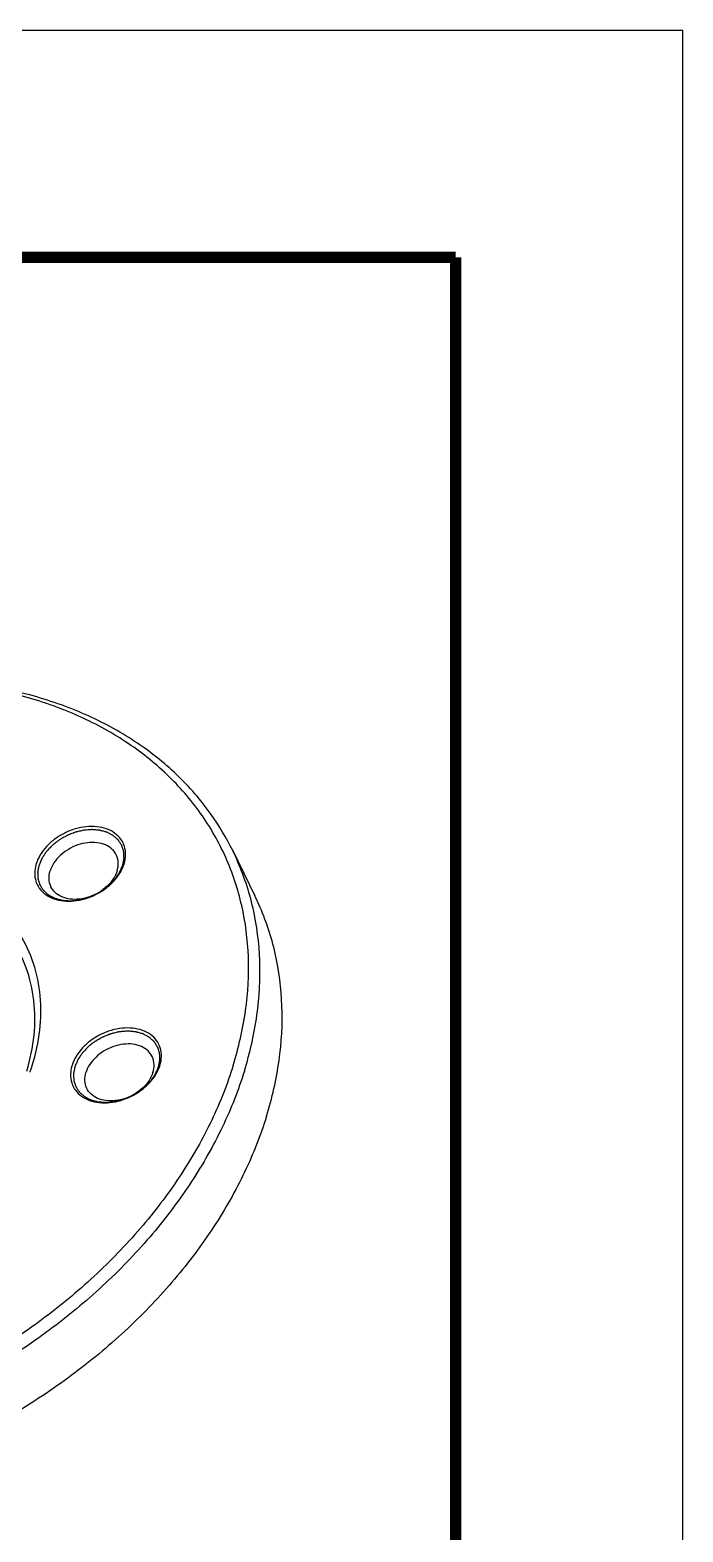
# Model space of a CAD drawing. Header units: millimetres. Extents: x 0 to 149, y 0 to 105.
# Drawn here: x 134.13 to 148.5, y 71.98 to 105 of the extents above; entities that cross this region are included whole.
import ezdxf

# ---------------------------------------------------------------- set-up
doc = ezdxf.new("R2010")
doc.units = ezdxf.units.MM
doc.header["$LTSCALE"] = 8.1675
doc.layers.get('0').update_dxf_attribs({"linetype": 'CONTINUOUS'})
doc.layers.add('02___PRT_ALL_AXES', color=7, linetype='CONTINUOUS')
doc.layers.add('7_ALL_FEATURES', color=7, linetype='CONTINUOUS')

msp = doc.modelspace()

# ---------------------------------------------------------------- linework, layer by layer
at = {"color": 7, "linetype": 'Continuous'}
for p in [(0, 105), (148.5, 0)]:
    msp.add_line(p, (148.5, 105), dxfattribs=at)
at = {"color": 7, "linetype": 'Continuous', "const_width": 0.25}
for points in [[(143.5, 100), (5, 100)], [(143.5, 5), (143.5, 100)]]:
    msp.add_lwpolyline(points, dxfattribs=at)
at = {"color": 2, "linetype": 'Continuous'}
for points, start_tangent, end_tangent in [([(136.1706, 86.6362), (136.1853, 86.7123), (136.1927, 86.7503), (136.1964, 86.7693), (136.1982, 86.7788), (136.2001, 86.7883), (136.1996, 86.7975), (136.1992, 86.8066), (136.1984, 86.8249), (136.1967, 86.8615), (136.195, 86.8981), (136.1942, 86.9164), (136.1938, 86.9255), (136.1933, 86.9347), (136.1907, 86.9431), (136.188, 86.9516), (136.1827, 86.9684), (136.172, 87.0022), (136.1613, 87.0359), (136.156, 87.0528), (136.1533, 87.0612), (136.1507, 87.0697), (136.1457, 87.0772), (136.1408, 87.0847), (136.131, 87.0998), (136.1113, 87.1299), (136.0917, 87.16), (136.0818, 87.175), (136.0769, 87.1826), (136.072, 87.1901), (136.0652, 87.1961), (136.0584, 87.2022), (136.0448, 87.2143), (136.0175, 87.2386), (135.9903, 87.2629), (135.9767, 87.275), (135.9699, 87.281), (135.9631, 87.2871), (135.9546, 87.2916), (135.9461, 87.2961), (135.929, 87.3052), (135.895, 87.3232), (135.861, 87.3413), (135.844, 87.3503), (135.8355, 87.3548), (135.827, 87.3594), (135.8171, 87.3622), (135.8072, 87.3649), (135.7874, 87.3705), (135.7479, 87.3817), (135.7084, 87.3929), (135.6886, 87.3985), (135.6788, 87.4013), (135.6689, 87.4041), (135.6578, 87.405), (135.6467, 87.406), (135.6246, 87.4079), (135.5802, 87.4118), (135.5359, 87.4156), (135.5138, 87.4176), (135.4916, 87.4195), (135.4687, 87.4176), (135.4457, 87.4158), (135.3998, 87.412), (135.354, 87.4083), (135.331, 87.4065), (135.3081, 87.4046), (135.2849, 87.3991), (135.2616, 87.3935), (135.2152, 87.3825), (135.1688, 87.3715), (135.1456, 87.3659), (135.1223, 87.3604), (135.0997, 87.3514), (135.0771, 87.3425), (135.0319, 87.3245), (134.9867, 87.3066), (134.9641, 87.2976), (134.9414, 87.2886), (134.9199, 87.2763), (134.8984, 87.264), (134.8554, 87.2394), (134.8124, 87.2147), (134.7909, 87.2024), (134.7694, 87.1901), (134.7506, 87.1753), (134.7318, 87.1605), (134.6941, 87.131), (134.6565, 87.1015), (134.6376, 87.0867), (134.6188, 87.0719), (134.603, 87.0551), (134.5872, 87.0383), (134.5555, 87.0046), (134.5239, 86.9709), (134.508, 86.9541), (134.4922, 86.9372), (134.48, 86.9189), (134.4678, 86.9007), (134.4434, 86.8641), (134.4189, 86.8276), (134.4067, 86.8093), (134.4006, 86.8001), (134.3945, 86.791), (134.3904, 86.7813), (134.3862, 86.7717), (134.378, 86.7523), (134.3615, 86.7136), (134.3285, 86.6362)], (0.1901957, 0.9817462), (-0.392221, -0.919871)), ([(134.3285, 86.6362), (134.3137, 86.5601), (134.3064, 86.5221), (134.3027, 86.5031), (134.3008, 86.4935), (134.299, 86.484), (134.2994, 86.4749), (134.2998, 86.4657), (134.3007, 86.4474), (134.3024, 86.4109), (134.304, 86.3743), (134.3049, 86.356), (134.3053, 86.3468), (134.3057, 86.3377), (134.3084, 86.3292), (134.3111, 86.3208), (134.3164, 86.3039), (134.3271, 86.2702), (134.3377, 86.2364), (134.3431, 86.2196), (134.3457, 86.2111), (134.3484, 86.2027), (134.3533, 86.1952), (134.3582, 86.1876), (134.3681, 86.1726), (134.3877, 86.1425), (134.4074, 86.1124), (134.4172, 86.0973), (134.4222, 86.0898), (134.4271, 86.0823), (134.4339, 86.0762), (134.4407, 86.0702), (134.4543, 86.058), (134.4815, 86.0338), (134.5088, 86.0095), (134.5224, 85.9974), (134.5292, 85.9913), (134.536, 85.9852), (134.5445, 85.9807), (134.553, 85.9762), (134.57, 85.9672), (134.604, 85.9491), (134.6381, 85.9311), (134.6551, 85.922), (134.6636, 85.9175), (134.6721, 85.913), (134.682, 85.9102), (134.6919, 85.9074), (134.7116, 85.9018), (134.7511, 85.8907), (134.7907, 85.8795), (134.8104, 85.8739), (134.8203, 85.8711), (134.8302, 85.8683), (134.8413, 85.8673), (134.8523, 85.8664), (134.8745, 85.8644), (134.9188, 85.8606), (134.9631, 85.8567), (134.9853, 85.8548), (135.0075, 85.8529), (135.0304, 85.8547), (135.0533, 85.8566), (135.0992, 85.8603), (135.1451, 85.864), (135.168, 85.8659), (135.191, 85.8678), (135.2142, 85.8733), (135.2374, 85.8788), (135.2838, 85.8899), (135.3303, 85.9009), (135.3535, 85.9064), (135.3767, 85.912), (135.3993, 85.9209), (135.4219, 85.9299), (135.4672, 85.9478), (135.5124, 85.9658), (135.535, 85.9748), (135.5576, 85.9837), (135.5791, 85.9961), (135.6006, 86.0084), (135.6436, 86.033), (135.6866, 86.0576), (135.7081, 86.07), (135.7296, 86.0823), (135.7485, 86.0971), (135.7673, 86.1118), (135.805, 86.1414), (135.8426, 86.1709), (135.8614, 86.1857), (135.8803, 86.2004), (135.8961, 86.2173), (135.9119, 86.2341), (135.9435, 86.2678), (135.9752, 86.3015), (135.991, 86.3183), (136.0068, 86.3352), (136.0191, 86.3534), (136.0313, 86.3717), (136.0557, 86.4083), (136.0801, 86.4448), (136.0924, 86.4631), (136.0985, 86.4722), (136.1046, 86.4814), (136.1087, 86.491), (136.1128, 86.5007), (136.1211, 86.5201), (136.1376, 86.5588), (136.1706, 86.6362)], (-0.1901957, -0.9817462), (0.392221, 0.919871)), ([(136.9594, 82.205), (136.9742, 82.2811), (136.9815, 82.3191), (136.9852, 82.3381), (136.9871, 82.3477), (136.9889, 82.3572), (136.9885, 82.3663), (136.9881, 82.3755), (136.9872, 82.3938), (136.9855, 82.4303), (136.9839, 82.4669), (136.983, 82.4852), (136.9826, 82.4944), (136.9822, 82.5035), (136.9795, 82.512), (136.9768, 82.5204), (136.9715, 82.5373), (136.9608, 82.571), (136.9502, 82.6048), (136.9448, 82.6216), (136.9422, 82.6301), (136.9395, 82.6385), (136.9346, 82.646), (136.9297, 82.6536), (136.9198, 82.6686), (136.9002, 82.6987), (136.8805, 82.7288), (136.8707, 82.7439), (136.8657, 82.7514), (136.8608, 82.7589), (136.854, 82.765), (136.8472, 82.771), (136.8336, 82.7832), (136.8064, 82.8074), (136.7791, 82.8317), (136.7655, 82.8438), (136.7587, 82.8499), (136.7519, 82.8559), (136.7434, 82.8605), (136.7349, 82.865), (136.7179, 82.874), (136.6839, 82.8921), (136.6498, 82.9101), (136.6328, 82.9192), (136.6243, 82.9237), (136.6158, 82.9282), (136.6059, 82.931), (136.5961, 82.9338), (136.5763, 82.9394), (136.5368, 82.9505), (136.4972, 82.9617), (136.4775, 82.9673), (136.4676, 82.9701), (136.4577, 82.9729), (136.4466, 82.9739), (136.4356, 82.9748), (136.4134, 82.9768), (136.3691, 82.9806), (136.3248, 82.9845), (136.3026, 82.9864), (136.2804, 82.9883), (136.2575, 82.9865), (136.2346, 82.9846), (136.1887, 82.9809), (136.1428, 82.9772), (136.1199, 82.9753), (136.0969, 82.9734), (136.0737, 82.9679), (136.0505, 82.9624), (136.0041, 82.9513), (135.9576, 82.9403), (135.9344, 82.9348), (135.9112, 82.9292), (135.8886, 82.9203), (135.866, 82.9113), (135.8207, 82.8934), (135.7755, 82.8754), (135.7529, 82.8664), (135.7303, 82.8575), (135.7088, 82.8451), (135.6873, 82.8328), (135.6443, 82.8082), (135.6013, 82.7835), (135.5798, 82.7712), (135.5583, 82.7589), (135.5394, 82.7441), (135.5206, 82.7294), (135.483, 82.6998), (135.4453, 82.6703), (135.4265, 82.6555), (135.4076, 82.6408), (135.3918, 82.6239), (135.376, 82.6071), (135.3444, 82.5734), (135.3127, 82.5397), (135.2969, 82.5229), (135.2811, 82.506), (135.2688, 82.4878), (135.2566, 82.4695), (135.2322, 82.4329), (135.2078, 82.3964), (135.1955, 82.3781), (135.1894, 82.369), (135.1833, 82.3598), (135.1792, 82.3502), (135.1751, 82.3405), (135.1668, 82.3211), (135.1503, 82.2824), (135.1173, 82.205)], (0.1901957, 0.9817462), (-0.392221, -0.919871)), ([(135.1173, 82.205), (135.1026, 82.1289), (135.0952, 82.0909), (135.0915, 82.0719), (135.0897, 82.0624), (135.0878, 82.0529), (135.0883, 82.0437), (135.0887, 82.0346), (135.0895, 82.0163), (135.0912, 81.9797), (135.0929, 81.9431), (135.0937, 81.9248), (135.0941, 81.9157), (135.0946, 81.9065), (135.0972, 81.8981), (135.0999, 81.8896), (135.1052, 81.8728), (135.1159, 81.839), (135.1266, 81.8053), (135.1319, 81.7884), (135.1346, 81.78), (135.1372, 81.7715), (135.1422, 81.764), (135.1471, 81.7565), (135.1569, 81.7414), (135.1766, 81.7113), (135.1963, 81.6812), (135.2061, 81.6662), (135.211, 81.6586), (135.2159, 81.6511), (135.2227, 81.6451), (135.2295, 81.639), (135.2431, 81.6269), (135.2704, 81.6026), (135.2976, 81.5783), (135.3112, 81.5662), (135.318, 81.5601), (135.3248, 81.5541), (135.3333, 81.5496), (135.3419, 81.5451), (135.3589, 81.536), (135.3929, 81.518), (135.4269, 81.4999), (135.4439, 81.4909), (135.4524, 81.4864), (135.4609, 81.4818), (135.4708, 81.479), (135.4807, 81.4763), (135.5005, 81.4707), (135.54, 81.4595), (135.5795, 81.4483), (135.5993, 81.4427), (135.6091, 81.4399), (135.619, 81.4371), (135.6301, 81.4362), (135.6412, 81.4352), (135.6633, 81.4333), (135.7077, 81.4294), (135.752, 81.4256), (135.7741, 81.4236), (135.7963, 81.4217), (135.8192, 81.4236), (135.8422, 81.4254), (135.8881, 81.4291), (135.9339, 81.4329), (135.9569, 81.4347), (135.9798, 81.4366), (136.003, 81.4421), (136.0263, 81.4477), (136.0727, 81.4587), (136.1191, 81.4697), (136.1423, 81.4753), (136.1656, 81.4808), (136.1882, 81.4898), (136.2108, 81.4987), (136.256, 81.5167), (136.3012, 81.5346), (136.3238, 81.5436), (136.3465, 81.5526), (136.368, 81.5649), (136.3895, 81.5772), (136.4325, 81.6018), (136.4755, 81.6265), (136.497, 81.6388), (136.5185, 81.6511), (136.5373, 81.6659), (136.5561, 81.6807), (136.5938, 81.7102), (136.6315, 81.7397), (136.6503, 81.7545), (136.6691, 81.7693), (136.6849, 81.7861), (136.7007, 81.8029), (136.7324, 81.8366), (136.764, 81.8703), (136.7799, 81.8871), (136.7957, 81.904), (136.8079, 81.9223), (136.8201, 81.9405), (136.8446, 81.9771), (136.869, 82.0136), (136.8812, 82.0319), (136.8873, 82.041), (136.8934, 82.0502), (136.8975, 82.0599), (136.9017, 82.0695), (136.9099, 82.0889), (136.9264, 82.1276), (136.9594, 82.205)], (-0.1901957, -0.9817462), (0.392221, 0.919871))]:
    msp.add_spline(points, degree=3, dxfattribs=dict(at, start_tangent=start_tangent, end_tangent=end_tangent))
at = {"layer": '02___PRT_ALL_AXES', "color": 7, "linetype": 'Continuous'}
msp.add_line((138.5907, 86.9577), (139.0788, 85.9632), dxfattribs=at)
for centre, radius, start, end in [((135.6842, 86.8876), 0.5489, 17.15591, 22.57078), ((135.0209, 86.4343), 0.7889, 162.82531, 164.31318), ((135.4184, 86.9094), 0.8196, 339.95642, 342.81616), ((134.7866, 86.4473), 0.5511, 209.80452, 216.19801), ((136.4731, 82.4564), 0.5489, 17.15591, 22.57078), ((135.8097, 82.0032), 0.7889, 162.82531, 164.31318), ((136.2072, 82.4782), 0.8196, 339.95642, 342.81616), ((135.5754, 82.0161), 0.5511, 209.80452, 216.19801)]:
    msp.add_arc(centre, radius, start, end, dxfattribs=at)
for points, start_tangent, end_tangent in [([(136.1911, 87.0983), (136.1267, 87.2127), (135.9928, 87.3442), (135.8149, 87.4363), (135.6032, 87.4838), (135.37, 87.4838), (135.129, 87.4363), (134.8941, 87.3442), (134.6789, 87.2127), (134.4961, 87.0495), (134.3561, 86.8641), (134.2672, 86.6673)], (-0.3837241, 0.9234478), (-0.2952474, -0.9554208)), ([(136.0287, 86.8643), (135.9394, 86.9855), (135.7928, 87.0819), (135.6071, 87.1321), (135.3974, 87.1321), (135.1806, 87.0819), (134.9744, 86.9855), (134.7954, 86.8507), (134.6581, 86.6884), (134.5737, 86.5119)], (-0.4416922, 0.8971666), (-0.2952474, -0.9554208)), ([(136.0474, 86.5119), (136.0721, 86.6884), (136.0351, 86.8507), (136.0287, 86.8643)], (0.2952474, 0.9554208), (-0.4416922, 0.8971666)), ([(136.2014, 86.6673), (136.2341, 86.8641), (136.2087, 87.0495)], (0.2952474, 0.9554208), (-0.294849, 0.9555439)), ([(134.2614, 86.6476), (134.2344, 86.4704), (134.2598, 86.285), (134.3084, 86.1734)], (-0.270339, -0.9627652), (0.4971417, -0.8676694)), ([(136.1093, 86.4652), (136.1125, 86.4704), (136.1883, 86.6285)], (0.5186504, 0.8549864), (0.3425485, 0.9395001)), ([(134.3418, 86.1218), (134.4757, 85.9904), (134.6537, 85.8982), (134.8654, 85.8508), (135.0985, 85.8508), (135.3396, 85.8982), (135.5745, 85.9904), (135.7896, 86.1218), (135.9725, 86.285), (136.1093, 86.4652)], (0.5906987, -0.8068922), (0.5186504, 0.8549864)), ([(134.5924, 86.1594), (134.586, 86.1731), (134.549, 86.3353), (134.5737, 86.5119)], (-0.4416922, 0.8971666), (0.2952474, 0.9554208)), ([(136.0474, 86.5119), (135.963, 86.3353), (135.8257, 86.1731), (135.6467, 86.0383), (135.4405, 85.9418), (135.2237, 85.8916), (135.014, 85.8916), (134.8283, 85.9418), (134.6817, 86.0383), (134.5924, 86.1594)], (-0.2952474, -0.9554208), (-0.4416922, 0.8971666)), ([(136.98, 82.6671), (136.9156, 82.7815), (136.7817, 82.913), (136.6037, 83.0051), (136.392, 83.0526), (136.1589, 83.0526), (135.9178, 83.0051), (135.6829, 82.913), (135.4678, 82.7815), (135.2849, 82.6183), (135.1449, 82.4329), (135.056, 82.2361)], (-0.3837241, 0.9234478), (-0.2952474, -0.9554208)), ([(136.8176, 82.4331), (136.7283, 82.5543), (136.5816, 82.6507), (136.3959, 82.701), (136.1862, 82.701), (135.9694, 82.6507), (135.7632, 82.5543), (135.5842, 82.4195), (135.4469, 82.2572), (135.3625, 82.0807)], (-0.4416922, 0.8971666), (-0.2952474, -0.9554208)), ([(136.9902, 82.2361), (137.023, 82.4329), (136.9976, 82.6183)], (0.2952474, 0.9554208), (-0.294849, 0.9555439)), ([(136.8362, 82.0807), (136.8609, 82.2572), (136.824, 82.4195), (136.8176, 82.4331)], (0.2952474, 0.9554208), (-0.4416922, 0.8971666)), ([(135.0502, 82.2164), (135.0233, 82.0393), (135.0487, 81.8539), (135.0972, 81.7422)], (-0.270339, -0.9627652), (0.4971417, -0.8676694)), ([(135.1307, 81.6907), (135.2646, 81.5592), (135.4425, 81.4671), (135.6542, 81.4196), (135.8874, 81.4196), (136.1284, 81.4671), (136.3633, 81.5592), (136.5785, 81.6907), (136.7613, 81.8539), (136.8982, 82.034)], (0.5906987, -0.8068922), (0.5186504, 0.8549864)), ([(135.3812, 81.7283), (135.3748, 81.7419), (135.3378, 81.9041), (135.3625, 82.0807)], (-0.4416922, 0.8971666), (0.2952474, 0.9554208)), ([(136.8362, 82.0807), (136.7518, 81.9041), (136.6146, 81.7419), (136.4356, 81.6071), (136.2293, 81.5107), (136.0126, 81.4604), (135.8028, 81.4604), (135.6171, 81.5107), (135.4705, 81.6071), (135.3812, 81.7283)], (-0.2952474, -0.9554208), (-0.4416922, 0.8971666)), ([(136.8982, 82.034), (136.9013, 82.0393), (136.9772, 82.1973)], (0.5186504, 0.8549864), (0.3425485, 0.9395001))]:
    msp.add_spline(points, degree=3, dxfattribs=dict(at, start_tangent=start_tangent, end_tangent=end_tangent))
at = {"layer": '7_ALL_FEATURES', "color": 7, "linetype": 'Continuous'}
msp.add_arc((129.7353, 83.6104), 4.6533, 340.835, 342.82206, dxfattribs=at)
for points, start_tangent, end_tangent in [([(138.5907, 86.9577), (138.1164, 87.7544), (137.3628, 88.6238), (136.4333, 89.3605), (135.3466, 89.9497), (134.1249, 90.3793), (132.7932, 90.6407), (131.3784, 90.7284), (129.9094, 90.6407), (128.4161, 90.3793), (126.9289, 89.9497), (125.4781, 89.3605), (124.0932, 88.6238), (122.8024, 87.7544), (121.6319, 86.7703), (120.6057, 85.6912), (119.7446, 84.5393), (119.066, 83.338), (118.6328, 82.2647)], (-0.4406902, 0.8976593), (-0.313305, -0.9496526)), ([(138.6021, 82.2361), (138.8729, 83.4401), (138.9357, 84.6195), (138.7892, 85.7505), (138.4364, 86.8099), (137.8844, 87.7762), (137.1446, 88.6297), (136.2319, 89.353), (135.165, 89.9315), (133.9656, 90.3533), (132.658, 90.6099), (131.269, 90.696), (129.8267, 90.6099), (128.3605, 90.3533), (126.9004, 89.9315), (125.4759, 89.353), (124.1162, 88.6297), (122.8489, 87.7762), (121.6997, 86.8099), (120.6921, 85.7505), (119.8467, 84.6195), (119.1805, 83.4401), (118.7072, 82.2361)], (0.2952474, 0.9554208), (-0.2952474, -0.9554208)), ([(134.181, 82.2361), (134.3447, 83.0097), (134.3532, 83.7622), (134.2062, 84.473), (133.9078, 85.1229), (133.4661, 85.694), (132.8932, 86.1707), (132.2046, 86.5402), (131.4192, 86.7922), (130.5584, 86.92), (129.6457, 86.92), (128.7059, 86.7922), (127.7648, 86.5402), (126.8479, 86.1707), (125.9803, 85.694), (125.1856, 85.1229), (124.4856, 84.473), (123.8993, 83.7622), (123.4427, 83.0097), (123.1283, 82.2361)], (0.2952474, 0.9554208), (-0.2952474, -0.9554208)), ([(138.8473, 82.1118), (139.1231, 83.338), (139.1871, 84.5393), (139.0379, 85.6912), (138.6785, 86.7703), (138.5907, 86.9577)], (0.2952474, 0.9554208), (-0.4406902, 0.8976593)), ([(139.3354, 81.1172), (139.6112, 82.3435), (139.6752, 83.5448), (139.5259, 84.6967), (139.1666, 85.7757), (139.0787, 85.9632)], (0.2952474, 0.9554208), (-0.4406902, 0.8976593)), ([(134.0578, 82.1118), (134.2204, 82.9007), (134.2158, 83.6657), (134.0441, 84.3834), (133.9224, 84.6669)], (0.2952474, 0.9554208), (-0.4406573, 0.8976754)), ([(138.6021, 82.2361), (138.1288, 81.0321), (137.4626, 79.8527), (136.6171, 78.7217), (135.6096, 77.6623), (134.4604, 76.696), (133.1931, 75.8425), (131.8333, 75.1191), (130.4089, 74.5407), (128.9487, 74.1189), (127.4826, 73.8623), (126.0403, 73.7762), (124.6513, 73.8623), (123.3437, 74.1189), (122.1442, 74.5407), (121.0773, 75.1191), (120.1647, 75.8425), (119.4248, 76.696), (118.8729, 77.6623), (118.5201, 78.7217), (118.3736, 79.8527), (118.4364, 81.0321), (118.7072, 82.2361)], (-0.2952474, -0.9554208), (0.2952474, 0.9554208)), ([(138.8473, 82.1118), (138.3652, 80.8855), (137.6867, 79.6842), (136.8256, 78.5323), (135.7994, 77.4533), (134.6289, 76.4691), (133.3381, 75.5998), (131.9532, 74.863), (130.5024, 74.2738), (129.0152, 73.8442), (127.5219, 73.5829), (126.0529, 73.4952), (124.6381, 73.5829), (123.3064, 73.8442), (122.0847, 74.2738), (120.998, 74.863), (120.0685, 75.5998), (119.3149, 76.4691), (118.8406, 77.2658)], (-0.2952474, -0.9554208), (-0.4406902, 0.8976593)), ([(139.3354, 81.1172), (138.8533, 79.8909), (138.1748, 78.6896), (137.3137, 77.5377), (136.2874, 76.4587), (135.117, 75.4745), (133.8262, 74.6052), (132.4413, 73.8685), (130.9905, 73.2793), (129.5033, 72.8496), (128.01, 72.5883), (126.541, 72.5006), (125.1262, 72.5883), (123.7944, 72.8496), (122.5728, 73.2793), (121.4861, 73.8685), (120.5565, 74.6052), (119.803, 75.4745), (119.3287, 76.2712)], (-0.2952474, -0.9554208), (-0.4406902, 0.8976593))]:
    msp.add_spline(points, degree=3, dxfattribs=dict(at, start_tangent=start_tangent, end_tangent=end_tangent))

doc.saveas('drawing.dxf')
